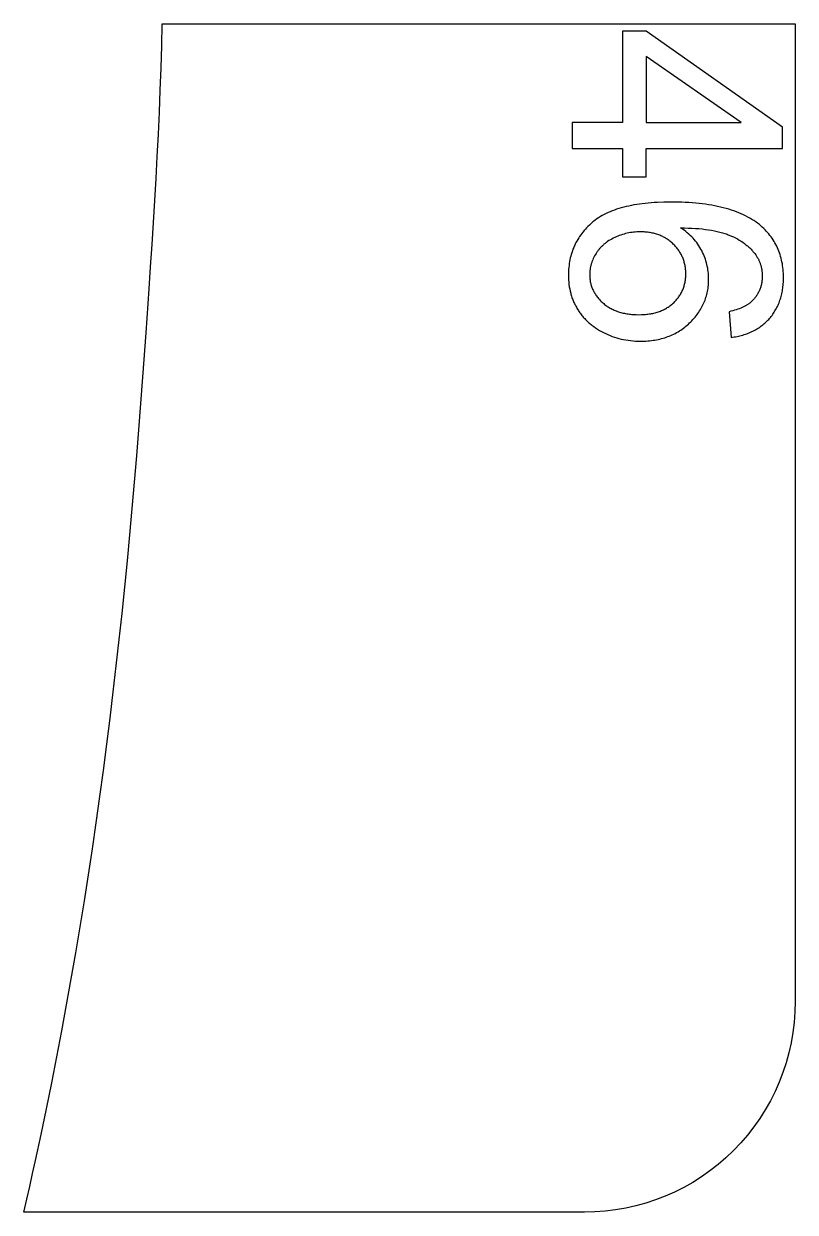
# Model space of a CAD drawing. Extents: x -16189 to 5251, y 3521 to 4024.
# Drawn here: x -8776.9 to -8593.9, y 3521.1 to 3803.1 of the extents above; entities that cross this region are included whole.
import ezdxf

# ---------------------------------------------------------------- set-up
doc = ezdxf.new("R2010")
doc.units = 0
doc.layers.add('LAYER_03', color=7, linetype='CONTINUOUS')

msp = doc.modelspace()

# ---------------------------------------------------------------- linework, layer by layer
at = {"layer": 'LAYER_03'}
for p, q in [((-8633.35, 3753.48), (-8633.73, 3753.4)), ((-8632.97, 3753.55), (-8633.35, 3753.48)), ((-8632.58, 3753.61), (-8632.97, 3753.55)), ((-8632.2, 3753.66), (-8632.58, 3753.61)), ((-8631.81, 3753.69), (-8632.2, 3753.66)), ((-8631.42, 3753.72), (-8631.81, 3753.69)), ((-8631.02, 3753.74), (-8631.42, 3753.72)), ((-8630.63, 3753.74), (-8631.02, 3753.74)), ((-8630.33, 3753.74), (-8630.63, 3753.74)), ((-8630.03, 3753.73), (-8630.33, 3753.74)), ((-8629.74, 3753.72), (-8630.03, 3753.73)), ((-8629.45, 3753.7), (-8629.74, 3753.72)), ((-8629.16, 3753.67), (-8629.45, 3753.7)), ((-8628.88, 3753.64), (-8629.16, 3753.67)), ((-8628.6, 3753.6), (-8628.88, 3753.64)), ((-8628.33, 3753.56), (-8628.6, 3753.6)), ((-8628.05, 3753.51), (-8628.33, 3753.56)), ((-8627.79, 3753.46), (-8628.05, 3753.51)), ((-8627.52, 3753.4), (-8627.79, 3753.46)), ((-8639.39, 3750.66), (-8639.52, 3750.54)), ((-8639.25, 3750.78), (-8639.39, 3750.66)), ((-8639.11, 3750.9), (-8639.25, 3750.78)), ((-8638.97, 3751.01), (-8639.11, 3750.9)), ((-8638.82, 3751.12), (-8638.97, 3751.01)), ((-8638.68, 3751.23), (-8638.82, 3751.12)), ((-8638.53, 3751.34), (-8638.68, 3751.23)), ((-8638.37, 3751.45), (-8638.53, 3751.34)), ((-8638.06, 3751.65), (-8638.37, 3751.45)), ((-8637.73, 3751.85), (-8638.06, 3751.65)), ((-8637.4, 3752.04), (-8637.73, 3751.85)), ((-8637.05, 3752.22), (-8637.4, 3752.04)), ((-8636.7, 3752.39), (-8637.05, 3752.22)), ((-8636.33, 3752.56), (-8636.7, 3752.39)), ((-8635.97, 3752.71), (-8636.33, 3752.56)), ((-8635.6, 3752.85), (-8635.97, 3752.71)), ((-8635.23, 3752.98), (-8635.6, 3752.85)), ((-8634.86, 3753.1), (-8635.23, 3752.98)), ((-8634.49, 3753.22), (-8634.86, 3753.1)), ((-8634.11, 3753.31), (-8634.49, 3753.22)), ((-8633.73, 3753.4), (-8634.11, 3753.31)), ((-8627.26, 3753.33), (-8627.52, 3753.4)), ((-8627, 3753.26), (-8627.26, 3753.33)), ((-8626.75, 3753.19), (-8627, 3753.26)), ((-8626.5, 3753.1), (-8626.75, 3753.19)), ((-8626.25, 3753.02), (-8626.5, 3753.1)), ((-8626.01, 3752.92), (-8626.25, 3753.02)), ((-8625.77, 3752.82), (-8626.01, 3752.92)), ((-8625.54, 3752.72), (-8625.77, 3752.82)), ((-8625.31, 3752.61), (-8625.54, 3752.72)), ((-8625.08, 3752.49), (-8625.31, 3752.61)), ((-8624.85, 3752.37), (-8625.08, 3752.49)), ((-8624.63, 3752.24), (-8624.85, 3752.37)), ((-8624.41, 3752.11), (-8624.63, 3752.24)), ((-8624.2, 3751.97), (-8624.41, 3752.11)), ((-8623.99, 3751.83), (-8624.2, 3751.97)), ((-8623.78, 3751.68), (-8623.99, 3751.83)), ((-8623.58, 3751.52), (-8623.78, 3751.68)), ((-8623.38, 3751.36), (-8623.58, 3751.52)), ((-8623.19, 3751.19), (-8623.38, 3751.36)), ((-8623, 3751.02), (-8623.19, 3751.19)), ((-8622.81, 3750.84), (-8623, 3751.02)), ((-8622.62, 3750.66), (-8622.81, 3750.84)), ((-8622.45, 3750.48), (-8622.62, 3750.66)), ((-8641.47, 3748.02), (-8641.63, 3747.71)), ((-8641.29, 3748.33), (-8641.47, 3748.02)), ((-8641.11, 3748.63), (-8641.29, 3748.33)), ((-8641.01, 3748.78), (-8641.11, 3748.63)), ((-8640.92, 3748.93), (-8641.01, 3748.78)), ((-8640.81, 3749.07), (-8640.92, 3748.93)), ((-8640.71, 3749.22), (-8640.81, 3749.07)), ((-8640.6, 3749.36), (-8640.71, 3749.22)), ((-8640.49, 3749.5), (-8640.6, 3749.36)), ((-8640.38, 3749.64), (-8640.49, 3749.5)), ((-8640.27, 3749.77), (-8640.38, 3749.64)), ((-8640.15, 3749.9), (-8640.27, 3749.77)), ((-8640.03, 3750.04), (-8640.15, 3749.9)), ((-8639.9, 3750.17), (-8640.03, 3750.04)), ((-8639.78, 3750.29), (-8639.9, 3750.17)), ((-8639.65, 3750.42), (-8639.78, 3750.29)), ((-8639.52, 3750.54), (-8639.65, 3750.42)), ((-8622.27, 3750.29), (-8622.45, 3750.48)), ((-8622.11, 3750.1), (-8622.27, 3750.29)), ((-8621.95, 3749.91), (-8622.11, 3750.1)), ((-8621.79, 3749.71), (-8621.95, 3749.91)), ((-8621.65, 3749.52), (-8621.79, 3749.71)), ((-8621.5, 3749.32), (-8621.65, 3749.52)), ((-8621.37, 3749.11), (-8621.5, 3749.32)), ((-8621.23, 3748.91), (-8621.37, 3749.11)), ((-8621.11, 3748.7), (-8621.23, 3748.91)), ((-8620.99, 3748.49), (-8621.11, 3748.7)), ((-8620.88, 3748.28), (-8620.99, 3748.49)), ((-8620.77, 3748.07), (-8620.88, 3748.28)), ((-8620.67, 3747.85), (-8620.77, 3748.07)), ((-8620.57, 3747.63), (-8620.67, 3747.85)), ((-8642.51, 3745.03), (-8642.53, 3744.86)), ((-8642.48, 3745.19), (-8642.51, 3745.03)), ((-8642.45, 3745.35), (-8642.48, 3745.19)), ((-8642.41, 3745.51), (-8642.45, 3745.35)), ((-8642.38, 3745.67), (-8642.41, 3745.51)), ((-8642.34, 3745.83), (-8642.38, 3745.67)), ((-8642.29, 3745.99), (-8642.34, 3745.83)), ((-8642.25, 3746.15), (-8642.29, 3745.99)), ((-8642.2, 3746.31), (-8642.25, 3746.15)), ((-8642.15, 3746.47), (-8642.2, 3746.31)), ((-8642.09, 3746.62), (-8642.15, 3746.47)), ((-8642.03, 3746.78), (-8642.09, 3746.62)), ((-8641.91, 3747.09), (-8642.03, 3746.78)), ((-8641.77, 3747.4), (-8641.91, 3747.09)), ((-8641.63, 3747.71), (-8641.77, 3747.4)), ((-8620.48, 3747.41), (-8620.57, 3747.63)), ((-8620.4, 3747.19), (-8620.48, 3747.41)), ((-8620.32, 3746.96), (-8620.4, 3747.19)), ((-8620.24, 3746.73), (-8620.32, 3746.96)), ((-8620.18, 3746.5), (-8620.24, 3746.73)), ((-8620.12, 3746.26), (-8620.18, 3746.5)), ((-8620.06, 3746.03), (-8620.12, 3746.26)), ((-8620.01, 3745.79), (-8620.06, 3746.03)), ((-8619.97, 3745.55), (-8620.01, 3745.79)), ((-8619.93, 3745.3), (-8619.97, 3745.55)), ((-8619.9, 3745.06), (-8619.93, 3745.3)), ((-8619.87, 3744.81), (-8619.9, 3745.06)), ((-8642.62, 3743.88), (-8642.63, 3743.72)), ((-8642.63, 3743.72), (-8642.63, 3743.55)), ((-8642.63, 3743.55), (-8642.62, 3743.31)), ((-8642.61, 3744.05), (-8642.62, 3743.88)), ((-8642.62, 3743.31), (-8642.61, 3743.07)), ((-8642.6, 3744.21), (-8642.61, 3744.05)), ((-8642.61, 3743.07), (-8642.6, 3742.83)), ((-8642.59, 3744.38), (-8642.6, 3744.21)), ((-8642.6, 3742.83), (-8642.58, 3742.6)), ((-8642.57, 3744.54), (-8642.59, 3744.38)), ((-8642.58, 3742.6), (-8642.55, 3742.36)), ((-8642.55, 3744.7), (-8642.57, 3744.54)), ((-8642.53, 3744.86), (-8642.55, 3744.7)), ((-8642.55, 3742.36), (-8642.52, 3742.13)), ((-8619.97, 3742.02), (-8619.93, 3742.27)), ((-8619.93, 3742.27), (-8619.9, 3742.51)), ((-8619.9, 3742.51), (-8619.87, 3742.76)), ((-8619.85, 3744.56), (-8619.87, 3744.81)), ((-8619.87, 3742.76), (-8619.85, 3743.02)), ((-8619.84, 3744.3), (-8619.85, 3744.56)), ((-8619.85, 3743.02), (-8619.84, 3743.27)), ((-8619.83, 3744.05), (-8619.84, 3744.3)), ((-8619.84, 3743.27), (-8619.83, 3743.53)), ((-8619.83, 3743.79), (-8619.83, 3744.05)), ((-8619.83, 3743.53), (-8619.83, 3743.79)), ((-8642.52, 3742.13), (-8642.48, 3741.9)), ((-8642.48, 3741.9), (-8642.43, 3741.68)), ((-8642.43, 3741.68), (-8642.38, 3741.45)), ((-8642.38, 3741.45), (-8642.32, 3741.23)), ((-8642.32, 3741.23), (-8642.26, 3741.01)), ((-8642.26, 3741.01), (-8642.19, 3740.79)), ((-8642.19, 3740.79), (-8642.11, 3740.57)), ((-8642.11, 3740.57), (-8642.03, 3740.36)), ((-8642.03, 3740.36), (-8641.94, 3740.15)), ((-8641.94, 3740.15), (-8641.84, 3739.94)), ((-8641.84, 3739.94), (-8641.74, 3739.73)), ((-8641.74, 3739.73), (-8641.63, 3739.52)), ((-8641.63, 3739.52), (-8641.52, 3739.32)), ((-8641.52, 3739.32), (-8641.4, 3739.12)), ((-8620.88, 3739.32), (-8620.77, 3739.53)), ((-8620.77, 3739.53), (-8620.67, 3739.74)), ((-8620.67, 3739.74), (-8620.57, 3739.95)), ((-8620.57, 3739.95), (-8620.48, 3740.17)), ((-8620.48, 3740.17), (-8620.4, 3740.39)), ((-8620.4, 3740.39), (-8620.32, 3740.62)), ((-8620.32, 3740.62), (-8620.24, 3740.85)), ((-8620.24, 3740.85), (-8620.18, 3741.08)), ((-8620.18, 3741.08), (-8620.12, 3741.31)), ((-8620.12, 3741.31), (-8620.06, 3741.54)), ((-8620.06, 3741.54), (-8620.01, 3741.78)), ((-8620.01, 3741.78), (-8619.97, 3742.02)), ((-8641.4, 3739.12), (-8641.28, 3738.92)), ((-8641.28, 3738.92), (-8641.14, 3738.72)), ((-8641.14, 3738.72), (-8641.01, 3738.53)), ((-8641.01, 3738.53), (-8640.86, 3738.34)), ((-8640.86, 3738.34), (-8640.71, 3738.14)), ((-8640.71, 3738.14), (-8640.56, 3737.96)), ((-8640.56, 3737.96), (-8640.39, 3737.77)), ((-8640.39, 3737.77), (-8640.23, 3737.59)), ((-8640.23, 3737.59), (-8640.05, 3737.4)), ((-8640.05, 3737.4), (-8639.87, 3737.22)), ((-8639.87, 3737.22), (-8639.68, 3737.05)), ((-8639.68, 3737.05), (-8639.49, 3736.87)), ((-8639.49, 3736.87), (-8639.29, 3736.7)), ((-8639.29, 3736.7), (-8639.09, 3736.53)), ((-8639.09, 3736.53), (-8638.88, 3736.37)), ((-8623.39, 3736.34), (-8623.19, 3736.5)), ((-8623.19, 3736.5), (-8623, 3736.67)), ((-8623, 3736.67), (-8622.81, 3736.84)), ((-8622.81, 3736.84), (-8622.62, 3737.01)), ((-8622.62, 3737.01), (-8622.45, 3737.19)), ((-8622.45, 3737.19), (-8622.27, 3737.37)), ((-8622.27, 3737.37), (-8622.11, 3737.55)), ((-8622.11, 3737.55), (-8621.95, 3737.73)), ((-8621.95, 3737.73), (-8621.79, 3737.92)), ((-8621.79, 3737.92), (-8621.65, 3738.11)), ((-8621.65, 3738.11), (-8621.5, 3738.31)), ((-8621.5, 3738.31), (-8621.37, 3738.5)), ((-8621.37, 3738.5), (-8621.23, 3738.7)), ((-8621.23, 3738.7), (-8621.11, 3738.9)), ((-8621.11, 3738.9), (-8620.99, 3739.11)), ((-8620.99, 3739.11), (-8620.88, 3739.32)), ((-8638.88, 3736.37), (-8638.67, 3736.21)), ((-8638.67, 3736.21), (-8638.46, 3736.06)), ((-8638.46, 3736.06), (-8638.24, 3735.92)), ((-8638.24, 3735.92), (-8638.01, 3735.78)), ((-8638.01, 3735.78), (-8637.78, 3735.65)), ((-8637.78, 3735.65), (-8637.55, 3735.52)), ((-8637.55, 3735.52), (-8637.31, 3735.4)), ((-8637.31, 3735.4), (-8637.07, 3735.28)), ((-8637.07, 3735.28), (-8636.82, 3735.17)), ((-8636.82, 3735.17), (-8636.57, 3735.06)), ((-8636.57, 3735.06), (-8636.32, 3734.96)), ((-8636.32, 3734.96), (-8636.06, 3734.86)), ((-8636.06, 3734.86), (-8635.79, 3734.77)), ((-8635.79, 3734.77), (-8635.52, 3734.69)), ((-8635.52, 3734.69), (-8635.25, 3734.61)), ((-8635.25, 3734.61), (-8634.97, 3734.54)), ((-8634.97, 3734.54), (-8634.69, 3734.47)), ((-8634.69, 3734.47), (-8634.41, 3734.41)), ((-8634.41, 3734.41), (-8634.12, 3734.35)), ((-8634.12, 3734.35), (-8633.82, 3734.3)), ((-8633.82, 3734.3), (-8633.52, 3734.25)), ((-8633.52, 3734.25), (-8633.22, 3734.21)), ((-8633.22, 3734.21), (-8632.91, 3734.17)), ((-8632.91, 3734.17), (-8632.6, 3734.14)), ((-8632.6, 3734.14), (-8632.28, 3734.12)), ((-8632.28, 3734.12), (-8631.96, 3734.1)), ((-8631.96, 3734.1), (-8631.63, 3734.09)), ((-8631.63, 3734.09), (-8630.97, 3734.07)), ((-8630.97, 3734.07), (-8630.33, 3734.09)), ((-8630.33, 3734.09), (-8630.02, 3734.1)), ((-8630.02, 3734.1), (-8629.71, 3734.12)), ((-8629.71, 3734.12), (-8629.41, 3734.14)), ((-8629.41, 3734.14), (-8629.11, 3734.17)), ((-8629.11, 3734.17), (-8628.81, 3734.21)), ((-8628.81, 3734.21), (-8628.52, 3734.25)), ((-8628.52, 3734.25), (-8628.23, 3734.29)), ((-8628.23, 3734.29), (-8627.95, 3734.34)), ((-8627.95, 3734.34), (-8627.67, 3734.4)), ((-8627.67, 3734.4), (-8627.39, 3734.46)), ((-8627.39, 3734.46), (-8627.12, 3734.53)), ((-8627.12, 3734.53), (-8626.86, 3734.6)), ((-8626.86, 3734.6), (-8626.6, 3734.68)), ((-8626.6, 3734.68), (-8626.34, 3734.77)), ((-8626.34, 3734.77), (-8626.09, 3734.85)), ((-8626.09, 3734.85), (-8625.84, 3734.95)), ((-8625.84, 3734.95), (-8625.59, 3735.05)), ((-8625.59, 3735.05), (-8625.35, 3735.15)), ((-8625.35, 3735.15), (-8625.12, 3735.26)), ((-8625.12, 3735.26), (-8624.89, 3735.38)), ((-8624.89, 3735.38), (-8624.66, 3735.5)), ((-8624.66, 3735.5), (-8624.44, 3735.63)), ((-8624.44, 3735.63), (-8624.22, 3735.76)), ((-8624.22, 3735.76), (-8624, 3735.9)), ((-8624, 3735.9), (-8623.79, 3736.04)), ((-8623.79, 3736.04), (-8623.59, 3736.19)), ((-8623.59, 3736.19), (-8623.39, 3736.34))]:
    msp.add_line(p, q, dxfattribs=at)
msp.add_lwpolyline([(-8643.87, 3521.11), (-8776.89, 3521.11), (-8776.18, 3524.18), (-8775.49, 3527.25), (-8774.8, 3530.31), (-8774.12, 3533.38), (-8772.79, 3539.52), (-8771.5, 3545.67), (-8770.25, 3551.82), (-8769.04, 3557.97), (-8767.86, 3564.13), (-8766.72, 3570.3), (-8765.62, 3576.46), (-8764.55, 3582.63), (-8763.52, 3588.81), (-8762.52, 3594.99), (-8761.56, 3601.17), (-8760.62, 3607.36), (-8759.72, 3613.55), (-8758.85, 3619.74), (-8758.01, 3625.94), (-8757.21, 3632.14), (-8756.43, 3638.35), (-8755.67, 3644.56), (-8754.95, 3650.77), (-8754.25, 3656.98), (-8753.58, 3663.2), (-8752.94, 3669.42), (-8752.32, 3675.64), (-8751.73, 3681.87), (-8751.16, 3688.1), (-8750.61, 3694.33), (-8750.08, 3700.56), (-8749.58, 3706.8), (-8749.1, 3713.04), (-8748.63, 3719.28), (-8747.88, 3729.75), (-8747.15, 3740.22), (-8746.79, 3745.46), (-8746.45, 3750.7), (-8746.12, 3755.93), (-8745.8, 3761.17), (-8745.5, 3766.41), (-8745.22, 3771.65), (-8744.96, 3776.89), (-8744.72, 3782.13), (-8744.51, 3787.38), (-8744.32, 3792.62), (-8744.17, 3797.87), (-8744.04, 3803.11), (-8593.87, 3803.11), (-8593.87, 3571.11, -0.414214)], format="xyb", close=True, dxfattribs=at)
for points in [[(-8646.82, 3779.68), (-8646.82, 3773.54), (-8634.86, 3773.54), (-8634.86, 3766.79), (-8629.23, 3766.79), (-8629.23, 3773.54), (-8596.85, 3773.54), (-8596.85, 3778.55), (-8629.23, 3801.36), (-8634.86, 3801.36), (-8634.86, 3779.68)], [(-8629.23, 3779.68), (-8606.7, 3779.68), (-8629.23, 3795.32)], [(-8609.09, 3728.69), (-8608.73, 3728.74), (-8608.37, 3728.8), (-8608.02, 3728.86), (-8607.67, 3728.92), (-8607.33, 3729), (-8606.99, 3729.08), (-8606.66, 3729.16), (-8606.33, 3729.25), (-8606.01, 3729.35), (-8605.69, 3729.45), (-8605.38, 3729.56), (-8605.07, 3729.68), (-8604.77, 3729.8), (-8604.47, 3729.92), (-8604.18, 3730.06), (-8603.89, 3730.19), (-8603.61, 3730.34), (-8603.33, 3730.49), (-8603.06, 3730.64), (-8602.79, 3730.81), (-8602.53, 3730.97), (-8602.27, 3731.15), (-8602.01, 3731.33), (-8601.77, 3731.51), (-8601.52, 3731.7), (-8601.28, 3731.9), (-8601.05, 3732.1), (-8600.82, 3732.31), (-8600.6, 3732.53), (-8600.38, 3732.75), (-8600.16, 3732.97), (-8599.95, 3733.21), (-8599.75, 3733.44), (-8599.55, 3733.68), (-8599.36, 3733.93), (-8599.18, 3734.18), (-8599, 3734.43), (-8598.83, 3734.69), (-8598.67, 3734.96), (-8598.51, 3735.22), (-8598.36, 3735.49), (-8598.21, 3735.77), (-8598.07, 3736.05), (-8597.94, 3736.33), (-8597.81, 3736.62), (-8597.69, 3736.91), (-8597.58, 3737.2), (-8597.48, 3737.5), (-8597.38, 3737.81), (-8597.28, 3738.12), (-8597.19, 3738.43), (-8597.11, 3738.75), (-8597.04, 3739.07), (-8596.97, 3739.39), (-8596.91, 3739.72), (-8596.86, 3740.05), (-8596.81, 3740.39), (-8596.77, 3740.73), (-8596.73, 3741.08), (-8596.7, 3741.43), (-8596.68, 3741.78), (-8596.66, 3742.14), (-8596.65, 3742.5), (-8596.65, 3742.87), (-8596.65, 3743.36), (-8596.67, 3743.84), (-8596.7, 3744.32), (-8596.74, 3744.79), (-8596.79, 3745.26), (-8596.85, 3745.72), (-8596.92, 3746.17), (-8597.01, 3746.62), (-8597.1, 3747.06), (-8597.21, 3747.49), (-8597.33, 3747.92), (-8597.45, 3748.34), (-8597.59, 3748.76), (-8597.74, 3749.17), (-8597.91, 3749.57), (-8598.08, 3749.97), (-8598.26, 3750.36), (-8598.46, 3750.74), (-8598.67, 3751.12), (-8598.89, 3751.49), (-8599.11, 3751.85), (-8599.36, 3752.21), (-8599.61, 3752.56), (-8599.87, 3752.91), (-8600.14, 3753.25), (-8600.43, 3753.58), (-8600.73, 3753.91), (-8601.03, 3754.23), (-8601.35, 3754.54), (-8601.68, 3754.85), (-8602.02, 3755.15), (-8602.37, 3755.45), (-8602.79, 3755.77), (-8603.23, 3756.09), (-8603.68, 3756.4), (-8604.14, 3756.7), (-8604.62, 3756.99), (-8605.12, 3757.26), (-8605.63, 3757.53), (-8606.16, 3757.79), (-8606.7, 3758.03), (-8607.26, 3758.27), (-8607.83, 3758.49), (-8608.42, 3758.71), (-8609.02, 3758.91), (-8609.64, 3759.1), (-8610.28, 3759.29), (-8610.93, 3759.46), (-8611.6, 3759.62), (-8612.28, 3759.77), (-8612.97, 3759.91), (-8613.69, 3760.04), (-8614.41, 3760.16), (-8615.16, 3760.27), (-8615.92, 3760.37), (-8616.69, 3760.46), (-8617.48, 3760.54), (-8618.28, 3760.61), (-8619.1, 3760.67), (-8619.94, 3760.71), (-8620.79, 3760.75), (-8621.66, 3760.78), (-8622.54, 3760.79), (-8623.44, 3760.8), (-8625.03, 3760.78), (-8626.56, 3760.72), (-8627.31, 3760.68), (-8628.04, 3760.63), (-8628.75, 3760.56), (-8629.46, 3760.49), (-8630.15, 3760.41), (-8630.82, 3760.32), (-8631.48, 3760.22), (-8632.12, 3760.12), (-8632.75, 3760), (-8633.37, 3759.87), (-8633.97, 3759.73), (-8634.56, 3759.59), (-8635.14, 3759.43), (-8635.7, 3759.26), (-8636.24, 3759.09), (-8636.77, 3758.91), (-8637.29, 3758.71), (-8637.79, 3758.51), (-8638.28, 3758.3), (-8638.75, 3758.07), (-8639.21, 3757.84), (-8639.66, 3757.6), (-8640.09, 3757.35), (-8640.51, 3757.09), (-8640.91, 3756.82), (-8641.3, 3756.54), (-8641.67, 3756.25), (-8641.85, 3756.11), (-8642.03, 3755.96), (-8642.38, 3755.65), (-8642.71, 3755.34), (-8643.04, 3755.02), (-8643.35, 3754.7), (-8643.66, 3754.37), (-8643.95, 3754.04), (-8644.23, 3753.7), (-8644.5, 3753.36), (-8644.76, 3753.01), (-8645.01, 3752.66), (-8645.24, 3752.29), (-8645.47, 3751.93), (-8645.68, 3751.56), (-8645.89, 3751.18), (-8646.08, 3750.8), (-8646.26, 3750.41), (-8646.43, 3750.02), (-8646.59, 3749.62), (-8646.74, 3749.21), (-8646.88, 3748.8), (-8647, 3748.39), (-8647.12, 3747.96), (-8647.23, 3747.54), (-8647.32, 3747.11), (-8647.4, 3746.67), (-8647.47, 3746.22), (-8647.53, 3745.78), (-8647.58, 3745.32), (-8647.62, 3744.86), (-8647.65, 3744.4), (-8647.67, 3743.92), (-8647.67, 3743.45), (-8647.66, 3742.89), (-8647.64, 3742.34), (-8647.6, 3741.79), (-8647.54, 3741.26), (-8647.46, 3740.73), (-8647.37, 3740.21), (-8647.26, 3739.69), (-8647.13, 3739.19), (-8647.07, 3738.94), (-8646.99, 3738.69), (-8646.91, 3738.44), (-8646.83, 3738.2), (-8646.75, 3737.95), (-8646.66, 3737.71), (-8646.56, 3737.47), (-8646.46, 3737.24), (-8646.36, 3737), (-8646.25, 3736.77), (-8646.14, 3736.54), (-8646.03, 3736.31), (-8645.91, 3736.08), (-8645.78, 3735.85), (-8645.66, 3735.63), (-8645.52, 3735.4), (-8645.39, 3735.18), (-8645.25, 3734.97), (-8645.1, 3734.75), (-8644.96, 3734.54), (-8644.81, 3734.33), (-8644.65, 3734.13), (-8644.49, 3733.93), (-8644.33, 3733.73), (-8644.17, 3733.53), (-8644, 3733.34), (-8643.82, 3733.15), (-8643.65, 3732.96), (-8643.47, 3732.77), (-8643.28, 3732.59), (-8643.1, 3732.41), (-8642.9, 3732.24), (-8642.71, 3732.07), (-8642.51, 3731.9), (-8642.31, 3731.73), (-8642.1, 3731.57), (-8641.68, 3731.25), (-8641.24, 3730.94), (-8640.79, 3730.65), (-8640.32, 3730.36), (-8639.84, 3730.09), (-8639.34, 3729.83), (-8638.83, 3729.59), (-8638.32, 3729.36), (-8637.8, 3729.14), (-8637.28, 3728.94), (-8636.75, 3728.76), (-8636.22, 3728.6), (-8635.68, 3728.45), (-8635.13, 3728.31), (-8634.58, 3728.19), (-8634.03, 3728.09), (-8633.47, 3728), (-8632.91, 3727.93), (-8632.34, 3727.87), (-8631.76, 3727.84), (-8631.18, 3727.81), (-8630.6, 3727.8), (-8630.15, 3727.81), (-8629.71, 3727.82), (-8629.28, 3727.84), (-8628.85, 3727.87), (-8628.42, 3727.91), (-8628, 3727.96), (-8627.59, 3728.01), (-8627.18, 3728.07), (-8626.78, 3728.14), (-8626.38, 3728.22), (-8625.99, 3728.31), (-8625.6, 3728.41), (-8625.22, 3728.52), (-8624.84, 3728.63), (-8624.47, 3728.75), (-8624.1, 3728.88), (-8623.74, 3729.02), (-8623.38, 3729.17), (-8623.03, 3729.32), (-8622.68, 3729.49), (-8622.34, 3729.66), (-8622, 3729.84), (-8621.67, 3730.03), (-8621.35, 3730.23), (-8621.02, 3730.44), (-8620.71, 3730.65), (-8620.4, 3730.87), (-8620.09, 3731.1), (-8619.79, 3731.34), (-8619.5, 3731.59), (-8619.21, 3731.85), (-8618.92, 3732.12), (-8618.64, 3732.39), (-8618.38, 3732.66), (-8618.12, 3732.94), (-8617.86, 3733.22), (-8617.62, 3733.51), (-8617.39, 3733.8), (-8617.16, 3734.09), (-8616.95, 3734.38), (-8616.74, 3734.68), (-8616.54, 3734.99), (-8616.35, 3735.29), (-8616.17, 3735.61), (-8616, 3735.92), (-8615.84, 3736.24), (-8615.68, 3736.56), (-8615.54, 3736.88), (-8615.4, 3737.21), (-8615.27, 3737.54), (-8615.15, 3737.88), (-8615.04, 3738.22), (-8614.94, 3738.56), (-8614.85, 3738.91), (-8614.76, 3739.25), (-8614.69, 3739.61), (-8614.62, 3739.96), (-8614.56, 3740.33), (-8614.52, 3740.69), (-8614.48, 3741.06), (-8614.45, 3741.43), (-8614.42, 3741.8), (-8614.41, 3742.18), (-8614.41, 3742.56), (-8614.41, 3743), (-8614.43, 3743.43), (-8614.46, 3743.87), (-8614.51, 3744.3), (-8614.57, 3744.73), (-8614.64, 3745.15), (-8614.72, 3745.57), (-8614.82, 3746), (-8614.92, 3746.41), (-8615.05, 3746.83), (-8615.18, 3747.24), (-8615.33, 3747.65), (-8615.49, 3748.06), (-8615.66, 3748.47), (-8615.84, 3748.87), (-8616.04, 3749.28), (-8616.25, 3749.67), (-8616.48, 3750.06), (-8616.72, 3750.44), (-8616.97, 3750.82), (-8617.23, 3751.18), (-8617.51, 3751.54), (-8617.81, 3751.89), (-8618.11, 3752.23), (-8618.43, 3752.57), (-8618.77, 3752.89), (-8619.11, 3753.21), (-8619.47, 3753.53), (-8619.85, 3753.83), (-8620.24, 3754.13), (-8620.64, 3754.41), (-8621.05, 3754.7), (-8620.13, 3754.68), (-8619.23, 3754.65), (-8618.36, 3754.61), (-8617.52, 3754.56), (-8616.7, 3754.5), (-8615.91, 3754.42), (-8615.15, 3754.33), (-8614.41, 3754.23), (-8613.71, 3754.11), (-8613.02, 3753.98), (-8612.37, 3753.84), (-8611.74, 3753.69), (-8611.14, 3753.53), (-8610.57, 3753.35), (-8610.29, 3753.26), (-8610.02, 3753.16), (-8609.76, 3753.06), (-8609.5, 3752.96), (-8609, 3752.74), (-8608.51, 3752.52), (-8608.05, 3752.29), (-8607.59, 3752.05), (-8607.15, 3751.79), (-8606.73, 3751.53), (-8606.32, 3751.26), (-8605.93, 3750.98), (-8605.74, 3750.84), (-8605.55, 3750.69), (-8605.37, 3750.54), (-8605.19, 3750.39), (-8605.01, 3750.24), (-8604.84, 3750.08), (-8604.67, 3749.92), (-8604.51, 3749.76), (-8604.35, 3749.6), (-8604.19, 3749.43), (-8604.04, 3749.27), (-8603.89, 3749.09), (-8603.74, 3748.92), (-8603.6, 3748.75), (-8603.46, 3748.57), (-8603.23, 3748.25), (-8603.13, 3748.11), (-8603.04, 3747.97), (-8602.95, 3747.82), (-8602.86, 3747.68), (-8602.77, 3747.53), (-8602.69, 3747.39), (-8602.61, 3747.24), (-8602.54, 3747.09), (-8602.47, 3746.94), (-8602.4, 3746.78), (-8602.33, 3746.63), (-8602.27, 3746.47), (-8602.21, 3746.31), (-8602.15, 3746.16), (-8602.1, 3746), (-8602.05, 3745.83), (-8602.01, 3745.67), (-8601.96, 3745.51), (-8601.92, 3745.34), (-8601.89, 3745.17), (-8601.85, 3745.01), (-8601.82, 3744.84), (-8601.8, 3744.66), (-8601.77, 3744.49), (-8601.75, 3744.32), (-8601.73, 3744.14), (-8601.72, 3743.96), (-8601.71, 3743.79), (-8601.7, 3743.61), (-8601.69, 3743.43), (-8601.69, 3743.24), (-8601.7, 3743.02), (-8601.7, 3742.79), (-8601.72, 3742.57), (-8601.73, 3742.35), (-8601.76, 3742.13), (-8601.79, 3741.92), (-8601.82, 3741.7), (-8601.86, 3741.49), (-8601.9, 3741.28), (-8601.95, 3741.08), (-8602, 3740.87), (-8602.06, 3740.67), (-8602.13, 3740.47), (-8602.2, 3740.27), (-8602.27, 3740.08), (-8602.35, 3739.89), (-8602.43, 3739.7), (-8602.52, 3739.51), (-8602.62, 3739.32), (-8602.72, 3739.14), (-8602.82, 3738.96), (-8602.93, 3738.78), (-8603.05, 3738.6), (-8603.17, 3738.42), (-8603.29, 3738.25), (-8603.43, 3738.08), (-8603.56, 3737.91), (-8603.7, 3737.75), (-8603.85, 3737.59), (-8604, 3737.42), (-8604.16, 3737.26), (-8604.32, 3737.11), (-8604.42, 3737.02), (-8604.53, 3736.92), (-8604.64, 3736.83), (-8604.76, 3736.74), (-8604.88, 3736.66), (-8605, 3736.57), (-8605.13, 3736.48), (-8605.26, 3736.4), (-8605.39, 3736.32), (-8605.53, 3736.24), (-8605.68, 3736.16), (-8605.82, 3736.08), (-8606.13, 3735.93), (-8606.45, 3735.78), (-8606.78, 3735.64), (-8607.13, 3735.5), (-8607.5, 3735.37), (-8607.88, 3735.24), (-8608.28, 3735.12), (-8608.69, 3735.01), (-8609.12, 3734.9), (-8609.57, 3734.79)]]:
    msp.add_lwpolyline(points, close=True, dxfattribs=at)

doc.saveas('drawing.dxf')
